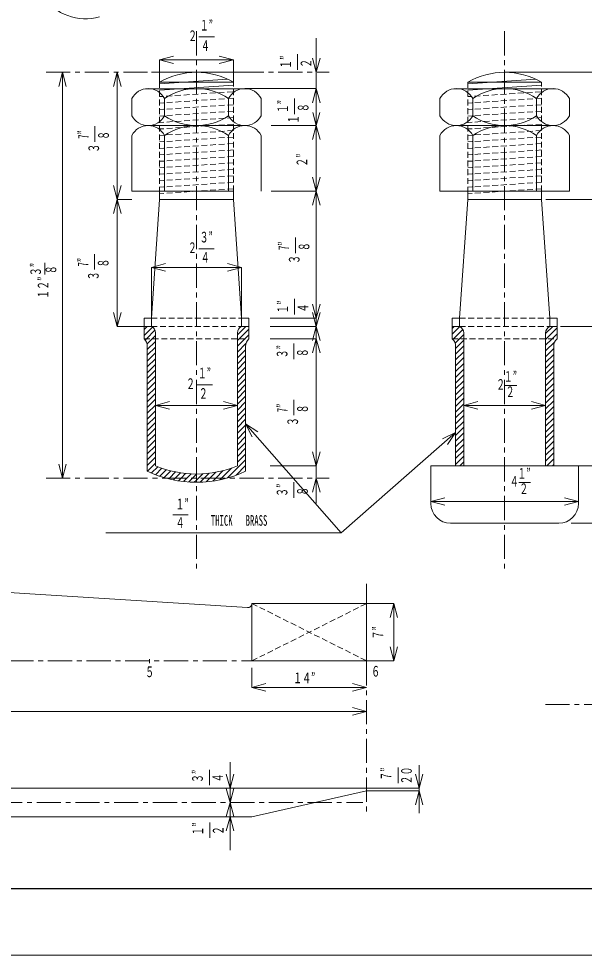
# Model space of a CAD drawing. Units: millimetres, scale not verified. Extents: x -6153 to 6153, y -4352 to 4352.
# Drawn here: x -902 to 851, y -4352 to -1451 of the extents above; entities that cross this region are included whole.
import ezdxf
from ezdxf.enums import TextEntityAlignment as Align

# ---------------------------------------------------------------- set-up
doc = ezdxf.new("R2010")
doc.units = ezdxf.units.MM
doc.header["$LTSCALE"] = 15
doc.linetypes.add('CHAIN1', pattern=[8, 5, -1, 1, -1])
doc.linetypes.add('DASHED1', pattern=[1.8, 1.2, -0.6])
for name, color, linetype, lineweight in [('0-0_0', 3, 'Continuous', 18), ('0-1_芯', 4, 'CHAIN1', 18), ('0-2_寸法', 2, 'Continuous', 18), ('0-F_枠', 3, 'Continuous', 18)]:
    doc.layers.add(name, color=color, linetype=linetype, lineweight=lineweight)
doc.styles.add('ＭＳ ゴシック', font='')
doc.styles.get('ＭＳ ゴシック').set_extended_font_data('MS Gothic')

msp = doc.modelspace()

# ---------------------------------------------------------------- linework, layer by layer
at = {"layer": '0-0_0'}
for p, q in [((-490.92, -1616.67), (-211.52, -1616.67)), ((-254.62, -1637.98), (-465.52, -1651.93)), ((-465.52, -1647.15), (-236.92, -1647.15)), ((700.83, -1637.98), (489.94, -1651.93)), ((489.94, -1647.15), (718.54, -1647.15)), ((-508.7, -1667.47), (-193.74, -1667.47)), ((-236.92, -1656.85), (-465.52, -1671.98)), ((446.76, -1667.47), (761.72, -1667.47)), ((718.54, -1656.85), (489.94, -1671.98)), ((-551.88, -1697.95), (-551.88, -1751.29)), ((-450.28, -1697.95), (-450.28, -1751.29)), ((-252.16, -1697.95), (-252.16, -1751.29)), ((-150.56, -1697.95), (-150.56, -1751.29)), ((403.58, -1697.95), (403.58, -1751.29)), ((505.18, -1697.95), (505.18, -1751.29)), ((703.3, -1697.95), (703.3, -1751.29)), ((804.9, -1697.95), (804.9, -1751.29)), ((-201.36, -1781.77), (-501.08, -1781.77)), ((761.72, -1781.77), (454.38, -1781.77)), ((-551.88, -1812.25), (-551.88, -1984.97)), ((-450.28, -1812.25), (-450.28, -1984.97)), ((-252.16, -1812.25), (-252.16, -1984.97)), ((-150.56, -1812.25), (-150.56, -1984.97)), ((403.58, -1812.25), (403.58, -1984.97)), ((505.18, -1812.25), (505.18, -1984.97)), ((703.3, -1812.25), (703.3, -1984.97)), ((804.9, -1812.25), (804.9, -1984.97)), ((-551.88, -1984.97), (-450.28, -1984.97)), ((-465.52, -1984.97), (-465.52, -2010.37)), ((-450.28, -1984.97), (-252.16, -1984.97)), ((-236.92, -1984.97), (-252.16, -1984.97)), ((-236.92, -1984.97), (-236.92, -2010.37)), ((403.58, -1984.97), (505.18, -1984.97)), ((489.94, -1984.97), (489.94, -2010.37)), ((505.18, -1984.97), (703.3, -1984.97)), ((804.9, -1984.97), (703.3, -1984.97)), ((718.54, -1984.97), (718.54, -2010.37)), ((-465.52, -2010.37), (-490.92, -2378.67)), ((-465.52, -2010.37), (-236.92, -2010.37)), ((-236.92, -2010.37), (-211.52, -2378.67)), ((489.94, -2010.37), (464.54, -2378.67)), ((489.94, -2010.37), (718.54, -2010.37)), ((718.54, -2010.37), (743.94, -2378.67)), ((-513.78, -2378.67), (-513.78, -2442.17)), ((-188.66, -2378.67), (-188.66, -2442.17)), ((441.68, -2378.67), (441.68, -2442.17)), ((766.8, -2378.67), (766.8, -2442.17)), ((-490.92, -2404.07), (-513.78, -2404.07)), ((-513.78, -2413.88), (-503.97, -2404.07)), ((-513.78, -2431.84), (-487.89, -2405.95)), ((-224.22, -2429.64), (-198.64, -2404.07)), ((-211.52, -2404.07), (-188.66, -2404.07)), ((464.54, -2404.07), (441.68, -2404.07)), ((441.68, -2410.33), (447.94, -2404.07)), ((441.68, -2428.29), (465.42, -2404.55)), ((731.24, -2426.09), (753.27, -2404.07)), ((743.94, -2404.07), (766.8, -2404.07)), ((-478.22, -2424.01), (-478.22, -2835.87)), ((-224.22, -2424.33), (-224.22, -2835.87)), ((-218.78, -2442.17), (-188.66, -2412.05)), ((-200.82, -2442.17), (-188.66, -2430.01)), ((477.24, -2424.01), (477.24, -2835.87)), ((731.24, -2424.33), (731.24, -2835.87)), ((733.13, -2442.17), (766.8, -2408.49)), ((751.09, -2442.17), (766.8, -2426.46)), ((-503.62, -2475.56), (-478.22, -2450.16)), ((-503.62, -2465.86), (-503.62, -2852.36)), ((-224.22, -2447.61), (-218.78, -2442.17)), ((-224.22, -2465.57), (-200.82, -2442.17)), ((-224.22, -2483.53), (-197.79, -2457.1)), ((-198.82, -2465.86), (-198.82, -2852.36)), ((451.84, -2472.01), (477.24, -2446.61)), ((451.84, -2489.97), (477.24, -2464.57)), ((451.84, -2465.86), (451.84, -2835.87)), ((731.24, -2444.05), (733.13, -2442.17)), ((731.24, -2462.02), (751.09, -2442.17)), ((731.24, -2479.98), (759.8, -2451.42)), ((756.64, -2465.86), (756.64, -2835.87)), ((-503.62, -2493.52), (-478.22, -2468.12)), ((-503.62, -2511.48), (-478.22, -2486.08)), ((-224.22, -2501.49), (-198.82, -2476.09)), ((-224.22, -2519.45), (-198.82, -2494.05)), ((451.84, -2507.93), (477.24, -2482.53)), ((731.24, -2497.94), (756.64, -2472.54)), ((731.24, -2515.9), (756.64, -2490.5)), ((-503.62, -2529.44), (-478.22, -2504.04)), ((-503.62, -2547.4), (-478.22, -2522)), ((-224.22, -2537.41), (-198.82, -2512.01)), ((451.84, -2525.89), (477.24, -2500.49)), ((451.84, -2543.85), (477.24, -2518.45)), ((731.24, -2533.86), (756.64, -2508.46)), ((-503.62, -2565.36), (-478.22, -2539.96)), ((-224.22, -2555.37), (-198.82, -2529.97)), ((-224.22, -2573.33), (-198.82, -2547.93)), ((451.84, -2561.81), (477.24, -2536.41)), ((731.24, -2551.82), (756.64, -2526.42)), ((731.24, -2569.78), (756.64, -2544.38)), ((-503.62, -2583.32), (-478.22, -2557.92)), ((-503.62, -2601.28), (-478.22, -2575.88)), ((-224.22, -2591.29), (-198.82, -2565.89)), ((451.84, -2579.77), (477.24, -2554.37)), ((451.84, -2597.73), (477.24, -2572.33)), ((731.24, -2587.74), (756.64, -2562.34)), ((731.24, -2605.7), (756.64, -2580.3)), ((-503.62, -2619.24), (-478.22, -2593.84)), ((-224.22, -2609.25), (-198.82, -2583.85)), ((-224.22, -2627.21), (-198.82, -2601.81)), ((451.84, -2615.69), (477.24, -2590.29)), ((451.84, -2633.65), (477.24, -2608.25)), ((731.24, -2623.66), (756.64, -2598.26)), ((-503.62, -2637.2), (-478.22, -2611.8)), ((-503.62, -2655.16), (-478.22, -2629.76)), ((-224.22, -2645.17), (-198.82, -2619.77)), ((-224.22, -2663.13), (-198.82, -2637.73)), ((451.84, -2651.61), (477.24, -2626.21)), ((731.24, -2641.62), (756.64, -2616.22)), ((731.24, -2659.58), (756.64, -2634.18)), ((-503.62, -2673.12), (-478.22, -2647.72)), ((-503.62, -2691.08), (-478.22, -2665.68)), ((-224.22, -2681.09), (-198.82, -2655.69)), ((451.84, -2669.57), (477.24, -2644.17)), ((451.84, -2687.53), (477.24, -2662.13)), ((731.24, -2677.54), (756.64, -2652.14)), ((-503.62, -2709.04), (-478.22, -2683.64)), ((-224.22, -2699.05), (-198.82, -2673.65)), ((-224.22, -2717.01), (-198.82, -2691.61)), ((451.84, -2705.49), (477.24, -2680.09)), ((451.84, -2723.45), (477.24, -2698.05)), ((731.24, -2695.5), (756.64, -2670.1)), ((731.24, -2713.46), (756.64, -2688.06)), ((-503.62, -2727.01), (-478.22, -2701.61)), ((-503.62, -2744.97), (-478.22, -2719.57)), ((-224.22, -2734.97), (-198.82, -2709.57)), ((451.84, -2741.42), (477.24, -2716.02)), ((731.24, -2731.42), (756.64, -2706.02)), ((731.24, -2749.38), (756.64, -2723.98)), ((-503.62, -2762.93), (-478.22, -2737.53)), ((-503.62, -2780.89), (-478.22, -2755.49)), ((-224.22, -2752.93), (-198.82, -2727.53)), ((-224.22, -2770.89), (-198.82, -2745.49)), ((451.84, -2759.38), (477.24, -2733.98)), ((451.84, -2777.34), (477.24, -2751.94)), ((731.24, -2767.34), (756.64, -2741.94)), ((-503.62, -2798.85), (-478.22, -2773.45)), ((-224.22, -2788.85), (-198.82, -2763.45)), ((-224.22, -2806.82), (-198.82, -2781.42)), ((451.84, -2795.3), (477.24, -2769.9)), ((731.24, -2785.3), (756.64, -2759.9)), ((731.24, -2803.26), (756.64, -2777.86)), ((-503.62, -2816.81), (-478.22, -2791.41)), ((-503.62, -2834.77), (-478.22, -2809.37)), ((-224.22, -2824.78), (-198.82, -2799.38)), ((451.84, -2813.26), (477.24, -2787.86)), ((451.84, -2831.22), (477.24, -2805.82)), ((731.24, -2821.23), (756.64, -2795.83)), ((734.56, -2835.87), (756.64, -2813.79)), ((-503.36, -2852.48), (-478.22, -2827.33)), ((-490.98, -2858.05), (-471.51, -2838.58)), ((-478.19, -2863.23), (-458.37, -2843.4)), ((-273.41, -2873.97), (-242.19, -2842.75)), ((-254.84, -2873.36), (-198.82, -2817.34)), ((-228.25, -2864.73), (-198.82, -2835.3)), ((375.64, -2835.87), (375.64, -2952.71)), ((375.64, -2835.87), (832.84, -2835.87)), ((465.15, -2835.87), (477.24, -2823.78)), ((752.52, -2835.87), (756.64, -2831.75)), ((832.84, -2835.87), (832.84, -2952.71)), ((-464.98, -2867.98), (-444.75, -2847.74)), ((-451.33, -2872.28), (-430.62, -2851.58)), ((-435.05, -2873.97), (-415.95, -2854.86)), ((-417.09, -2873.97), (-400.67, -2857.54)), ((-399.13, -2873.97), (-384.73, -2859.56)), ((-381.17, -2873.97), (-368.04, -2860.84)), ((-327.29, -2873.97), (-312.29, -2858.97)), ((-309.33, -2873.97), (-291.11, -2855.75)), ((-291.37, -2873.97), (-268.02, -2850.61)), ((-437.2, -2876.12), (-435.05, -2873.97)), ((-422.56, -2879.44), (-417.09, -2873.97)), ((-407.37, -2882.21), (-399.13, -2873.97)), ((-391.57, -2884.37), (-381.17, -2873.97)), ((-375.11, -2885.87), (-363.21, -2873.97)), ((-357.89, -2886.61), (-351.22, -2879.93)), ((-339.81, -2886.49), (-327.29, -2873.97)), ((-320.72, -2885.36), (-309.33, -2873.97)), ((-300.42, -2883.02), (-291.37, -2873.97)), ((-278.62, -2879.18), (-273.41, -2873.97)), ((436.6, -3013.67), (771.88, -3013.67)), ((-1351.25, -3202.67), (-192.87, -3275.01)), ((-179.27, -3440.14), (-179.27, -3262.34)), ((-179.27, -3262.34), (176.33, -3262.34)), ((176.33, -3262.34), (-179.27, -3262.34)), ((176.33, -3440.14), (176.33, -3262.34)), ((-179.27, -3440.14), (176.33, -3440.14)), ((-2860.09, -3834.13), (176.33, -3834.13)), ((-179.27, -3923.03), (176.33, -3843.02)), ((176.33, -3834.13), (176.33, -3843.02)), ((-2860.09, -3923.03), (-179.27, -3923.03))]:
    msp.add_line(p, q, dxfattribs=at)
at = {"layer": '0-0_0', "color": 1, "linetype": 'DASHED1'}
for p, q in [((-465.52, -1647.15), (-465.52, -1984.97)), ((-236.92, -1984.97), (-236.92, -1647.15)), ((489.94, -1647.15), (489.94, -1984.97)), ((718.54, -1984.97), (718.54, -1647.15)), ((-238.24, -1676.98), (-465.52, -1692.02)), ((717.22, -1676.98), (489.94, -1692.02)), ((-236.92, -1696.94), (-465.52, -1712.07)), ((718.54, -1696.94), (489.94, -1712.07)), ((-236.92, -1716.98), (-465.52, -1732.11)), ((-236.92, -1737.03), (-465.52, -1752.15)), ((718.54, -1716.98), (489.94, -1732.11)), ((718.54, -1737.03), (489.94, -1752.15)), ((-236.92, -1757.07), (-465.52, -1772.2)), ((718.54, -1757.07), (489.94, -1772.2)), ((-236.92, -1777.12), (-465.52, -1792.24)), ((-236.92, -1797.16), (-465.52, -1812.28)), ((718.54, -1777.12), (489.94, -1792.24)), ((718.54, -1797.16), (489.94, -1812.28)), ((-236.92, -1817.2), (-465.52, -1832.33)), ((718.54, -1817.2), (489.94, -1832.33)), ((-236.92, -1837.25), (-465.52, -1852.37)), ((718.54, -1837.25), (489.94, -1852.37)), ((-236.92, -1857.29), (-465.52, -1872.41)), ((-236.92, -1877.33), (-465.52, -1892.46)), ((718.54, -1857.29), (489.94, -1872.41)), ((718.54, -1877.33), (489.94, -1892.46)), ((-236.92, -1897.38), (-465.52, -1912.5)), ((718.54, -1897.38), (489.94, -1912.5)), ((-236.92, -1917.42), (-465.52, -1932.55)), ((-236.92, -1937.47), (-465.52, -1952.59)), ((718.54, -1917.42), (489.94, -1932.55)), ((718.54, -1937.47), (489.94, -1952.59)), ((-236.92, -1957.51), (-465.52, -1972.63)), ((718.54, -1957.51), (489.94, -1972.63)), ((-236.92, -1977.55), (-465.52, -1992.68)), ((718.54, -1977.55), (489.94, -1992.68)), ((-490.92, -2378.67), (-211.52, -2378.67)), ((464.54, -2378.67), (743.94, -2378.67)), ((-490.92, -2404.07), (-211.52, -2404.07)), ((464.54, -2404.07), (743.94, -2404.07)), ((-513.78, -2442.17), (-188.66, -2442.17)), ((441.68, -2442.17), (766.8, -2442.17)), ((-179.27, -3440.14), (176.33, -3262.34)), ((-179.27, -3262.34), (176.33, -3440.14))]:
    msp.add_line(p, q, dxfattribs=at)
at = {"layer": '0-0_0'}
for points in [[(-490.92, -2404.07), (-490.92, -2378.67), (-513.78, -2378.67)], [(-211.52, -2404.07), (-211.52, -2378.67), (-188.66, -2378.67)], [(464.54, -2404.07), (464.54, -2378.67), (441.68, -2378.67)], [(743.94, -2404.07), (743.94, -2378.67), (766.8, -2378.67)], [(-510.1, -2446.12), (-506.15, -2442.17), (-479.99, -2416.01)], [(-504.34, -2458.32), (-488.19, -2442.17), (-478.22, -2432.2)], [(443.73, -2444.2), (445.76, -2442.17), (474.31, -2413.61)], [(450.35, -2455.53), (463.72, -2442.17), (477.24, -2428.65)], [(-363.21, -2873.97), (-351.22, -2861.97), (-350.51, -2861.27)], [(-351.22, -2879.93), (-345.25, -2873.97), (-331.99, -2860.71)]]:
    msp.add_lwpolyline(points, dxfattribs=at)
for centre, radius, start, end in [((-695.84, -1290.77), 159.97, 214.13673, 286.0699), ((-351.22, -1846.22), 229.55, 60.13717, 119.86283), ((604.24, -1846.22), 229.55, 60.13717, 119.86283), ((-501.08, -1724.09), 57.13, 27.2296, 152.7704), ((-351.22, -1841.9), 174.74, 55.46658, 124.53342), ((-201.36, -1724.09), 57.13, 27.2296, 152.7704), ((454.38, -1724.09), 57.13, 27.2296, 152.7704), ((604.24, -1841.9), 174.74, 55.46658, 124.53342), ((754.1, -1724.09), 57.13, 27.2296, 152.7704), ((-501.08, -1724.2), 57.57, 208.07249, 331.92751), ((-351.22, -1605.56), 176.21, 235.79454, 304.20546), ((-201.36, -1724.2), 57.57, 208.07249, 331.92751), ((454.38, -1724.2), 57.57, 208.07249, 331.92751), ((604.24, -1605.56), 176.21, 235.79454, 304.20546), ((754.1, -1724.2), 57.57, 208.07249, 331.92751), ((-501.08, -1839.34), 57.57, 28.07249, 151.92751), ((-351.22, -1957.98), 176.21, 55.79454, 124.20546), ((-201.36, -1839.34), 57.57, 28.07249, 151.92751), ((454.38, -1839.34), 57.57, 28.07249, 151.92751), ((604.24, -1957.98), 176.21, 55.79454, 124.20546), ((754.1, -1839.34), 57.57, 28.07249, 151.92751), ((-501.83, -2425.02), 23.62, 1.67967, 62.48729), ((-200.6, -2425.02), 23.62, 117.51271, 178.32033), ((453.63, -2425.02), 23.62, 1.67967, 62.48729), ((754.85, -2425.02), 23.62, 117.51271, 178.32033), ((-534.35, -2465.02), 30.75, 358.4247, 47.99771), ((-168.08, -2465.02), 30.75, 132.00229, 181.5753), ((421.11, -2465.02), 30.75, 358.4247, 47.99771), ((787.37, -2465.02), 30.75, 132.00229, 181.5753), ((-351.22, -2531.07), 330.2, 247.38014, 292.61986), ((-351.22, -2531.07), 355.6, 244.62307, 295.37693), ((436.6, -2952.71), 60.96, 180, 270), ((771.88, -2952.71), 60.96, 270, 0), ((-191.97, -3262.34), 12.7, 265.93704, 0)]:
    msp.add_arc(centre, radius, start, end, dxfattribs=at)
at = {"layer": '0-1_芯'}
for p, q in [((-351.22, -1489.3), (-351.22, -3155.23)), ((604.24, -1489.3), (604.24, -3155.23)), ((-817.54, -1616.67), (59.86, -1616.67)), ((-817.54, -2873.97), (59.86, -2873.97)), ((176.33, -3201.49), (176.33, -3916.75)), ((-4171.92, -3440.14), (176.33, -3440.14)), ((-497.04, -3434.56), (-497.04, -3447.28)), ((730.53, -3575.15), (3666.98, -3575.15)), ((-3606.5, -3878.58), (164.67, -3878.58))]:
    msp.add_line(p, q, dxfattribs=at)
at = {"layer": '0-2_寸法'}
for p, q in [((-343.72, -1507.11), (-295.63, -1507.11)), ((20.32, -1616.67), (20.32, -1510.55)), ((-465.52, -1577.82), (-422.05, -1566.17)), ((-236.92, -1577.82), (-280.38, -1566.17)), ((-38.43, -1608.55), (-38.43, -1560.46)), ((-465.52, -1647.15), (-465.52, -1577.82)), ((-465.52, -1577.82), (-236.92, -1577.82)), ((-465.52, -1577.82), (-422.05, -1589.46)), ((-236.92, -1577.82), (-280.38, -1589.46)), ((-236.92, -1647.15), (-236.92, -1577.82)), ((20.32, -1616.67), (8.67, -1573.2)), ((20.32, -1616.67), (31.96, -1573.2)), ((-766.46, -1616.67), (-778.1, -1660.14)), ((-766.46, -1616.67), (-766.46, -2873.97)), ((-766.46, -1616.67), (-754.81, -1660.14)), ((-596.57, -1616.67), (-608.22, -1660.14)), ((-596.57, -2010.37), (-596.57, -1616.67)), ((-596.57, -1616.67), (-584.92, -1660.14)), ((20.32, -1666.96), (20.32, -1616.67)), ((604.24, -1616.67), (1016.6, -1616.67)), ((-201.36, -1666.96), (20.32, -1666.96)), ((20.32, -1666.96), (8.32, -1711.73)), ((20.32, -1666.96), (32.31, -1711.73)), ((20.32, -1781.77), (20.32, -1666.96)), ((-47.18, -1746.21), (-47.18, -1698.12)), ((20.32, -1781.77), (9.32, -1740.74)), ((20.32, -1781.77), (31.31, -1740.74)), ((-666.01, -1832.12), (-666.01, -1784.03)), ((-119.51, -1781.77), (20.32, -1781.77)), ((-119.51, -1781.77), (20.32, -1781.77)), ((20.32, -1781.77), (8.67, -1825.24)), ((20.32, -1781.77), (20.32, -1984.97)), ((20.32, -1781.77), (31.96, -1825.24)), ((20.32, -1984.97), (8.67, -1941.5)), ((20.32, -1984.97), (31.96, -1941.5)), ((-596.57, -2010.37), (-608.22, -1966.9)), ((-596.57, -2010.37), (-584.92, -1966.9)), ((-119.51, -1984.97), (20.32, -1984.97)), ((-119.51, -1984.97), (20.32, -1984.97)), ((-119.51, -1984.97), (20.32, -1984.97)), ((20.32, -1984.97), (8.67, -2028.44)), ((20.32, -2378.67), (20.32, -1984.97)), ((20.32, -1984.97), (31.96, -2028.44)), ((-596.57, -2010.37), (-608.22, -2053.84)), ((-551.88, -2010.37), (-596.57, -2010.37)), ((-596.57, -2010.37), (-596.57, -2404.07)), ((-596.57, -2010.37), (-584.92, -2053.84)), ((731.61, -2010.37), (1016.6, -2010.37)), ((832.84, -2010.37), (1016.6, -2010.37)), ((-44.44, -2176.89), (-44.44, -2128.8)), ((-344.24, -2163.67), (-296.15, -2163.67)), ((-667.13, -2227.72), (-667.13, -2179.63)), ((-821.45, -2243.51), (-821.45, -2207.44)), ((-490.92, -2221.05), (-447.45, -2209.41)), ((-490.92, -2378.67), (-490.92, -2221.05)), ((-490.92, -2221.05), (-211.52, -2221.05)), ((-490.92, -2221.05), (-447.45, -2232.7)), ((-211.52, -2221.05), (-254.98, -2209.41)), ((-211.52, -2221.05), (-254.98, -2232.7)), ((-211.52, -2378.67), (-211.52, -2221.05)), ((-47.54, -2367.05), (-47.54, -2318.96)), ((20.32, -2378.67), (8.67, -2335.2)), ((20.32, -2378.67), (31.96, -2335.2)), ((-596.57, -2404.07), (-608.22, -2360.6)), ((-596.57, -2404.07), (-584.92, -2360.6)), ((-122.62, -2378.67), (20.32, -2378.67)), ((-122.62, -2378.67), (20.32, -2378.67)), ((20.32, -2404.07), (8.67, -2360.6)), ((20.32, -2404.07), (31.96, -2360.6)), ((-513.78, -2404.07), (-596.57, -2404.07)), ((-122.62, -2404.07), (20.32, -2404.07)), ((-122.62, -2404.07), (20.32, -2404.07)), ((20.32, -2404.07), (8.67, -2447.54)), ((20.32, -2404.07), (31.96, -2447.54)), ((777.55, -2404.07), (1016.6, -2404.07)), ((777.55, -2404.07), (1016.6, -2404.07)), ((-122.62, -2442.17), (20.32, -2442.17)), ((-122.62, -2442.17), (20.32, -2442.17)), ((-49.39, -2505.46), (-49.39, -2457.37)), ((20.32, -2442.17), (8.67, -2485.64)), ((20.32, -2835.87), (20.32, -2442.17)), ((20.32, -2442.17), (31.96, -2485.64)), ((-349.99, -2585.01), (-301.9, -2585.01)), ((606.27, -2587.31), (642.34, -2587.31)), ((-478.22, -2648.54), (-434.75, -2636.89)), ((-224.22, -2648.54), (-267.68, -2636.89)), ((-49.18, -2679.36), (-49.18, -2631.27)), ((477.24, -2648.54), (520.71, -2636.89)), ((731.24, -2648.54), (687.77, -2636.89)), ((-478.22, -2648.54), (-224.22, -2648.54)), ((-478.22, -2648.54), (-434.75, -2660.19)), ((-224.22, -2648.54), (-267.68, -2660.19)), ((477.24, -2648.54), (731.24, -2648.54)), ((477.24, -2648.54), (520.71, -2660.19)), ((731.24, -2648.54), (687.77, -2660.19)), ((97.82, -3043.75), (-198.82, -2705.26)), ((-198.82, -2705.26), (-161.41, -2730.27)), ((-198.82, -2705.26), (-178.93, -2745.62)), ((451.84, -2732.38), (97.82, -3043.75)), ((451.84, -2732.38), (411.51, -2752.34)), ((451.84, -2732.38), (426.89, -2769.83)), ((20.32, -2835.87), (8.67, -2792.4)), ((20.32, -2835.87), (31.96, -2792.4)), ((-766.46, -2873.97), (-778.1, -2830.5)), ((-766.46, -2873.97), (-754.81, -2830.5)), ((-122.62, -2835.87), (20.32, -2835.87)), ((-122.62, -2835.87), (20.32, -2835.87)), ((832.84, -2835.87), (1016.6, -2835.87)), ((832.84, -2835.87), (1016.6, -2835.87)), ((-49.39, -2934.67), (-49.39, -2886.58)), ((20.32, -2873.97), (8.67, -2917.44)), ((20.32, -2873.97), (20.32, -2951.88)), ((648.47, -2887.56), (684.54, -2887.56)), ((375.64, -2946.45), (419.11, -2934.8)), ((832.84, -2946.45), (375.64, -2946.45)), ((375.64, -2946.45), (419.11, -2958.09)), ((832.84, -2946.45), (789.37, -2934.8)), ((832.84, -2946.45), (789.37, -2958.09)), ((-424.81, -2988.01), (-376.72, -2988.01)), ((810.01, -3013.67), (1016.6, -3013.67)), ((97.82, -3043.75), (-632.37, -3043.75)), ((176.33, -3262.34), (260.81, -3262.34)), ((260.81, -3262.34), (249.16, -3305.81)), ((260.81, -3262.34), (260.81, -3440.14)), ((260.81, -3262.34), (272.46, -3305.81)), ((260.81, -3440.14), (249.16, -3396.67)), ((260.81, -3440.14), (272.46, -3396.67)), ((176.33, -3440.14), (260.81, -3440.14)), ((-179.27, -3522.31), (-179.27, -3461.73)), ((-179.27, -3522.31), (-135.8, -3510.66)), ((176.33, -3522.31), (132.87, -3510.66)), ((-179.27, -3522.31), (176.33, -3522.31)), ((-179.27, -3522.31), (-135.8, -3533.96)), ((176.33, -3522.31), (132.87, -3533.96)), ((176.33, -3596.69), (132.87, -3585.04)), ((-247.04, -3834.13), (-247.04, -3753.95)), ((273.91, -3818.49), (273.91, -3770.4)), ((339.23, -3834.13), (339.23, -3763.15)), ((-310.93, -3825.59), (-310.93, -3777.5)), ((-247.04, -3834.13), (-258.68, -3790.67)), ((-247.04, -3834.13), (-235.39, -3790.67)), ((339.23, -3834.13), (327.58, -3790.67)), ((339.23, -3834.13), (350.87, -3790.67)), ((-247.04, -3878.58), (-258.68, -3835.12)), ((-247.04, -3834.13), (-247.04, -3878.58)), ((-247.04, -3878.58), (-235.39, -3835.12)), ((176.33, -3834.13), (339.23, -3834.13)), ((176.33, -3843.02), (339.23, -3843.02)), ((339.23, -3843.02), (327.58, -3886.49)), ((339.23, -3834.13), (339.23, -3843.02)), ((339.23, -3843.02), (350.87, -3886.49)), ((339.23, -3843.02), (339.23, -3911.54)), ((-247.04, -3878.58), (-258.68, -3922.05)), ((-247.04, -3878.58), (-247.04, -3923.03)), ((-247.04, -3878.58), (-235.39, -3922.05)), ((-309.85, -3988.68), (-309.85, -3940.59)), ((-247.04, -3923.03), (-258.68, -3966.5)), ((-247.04, -3923.03), (-247.04, -4026.85)), ((-247.04, -3923.03), (-235.39, -3966.5))]:
    msp.add_line(p, q, dxfattribs=at)
for points in [[(20.32, -2378.67), (20.32, -2404.07), (20.32, -2442.17)], [(20.32, -2835.87), (20.32, -2873.97), (31.96, -2917.44)], [(-3341.57, -3596.69), (176.33, -3596.69), (132.87, -3608.34)]]:
    msp.add_lwpolyline(points, dxfattribs=at)
at = {"layer": '0-F_枠'}
msp.add_lwpolyline([(-6153.08, -4352.17), (6153.08, -4352.17), (6153.08, 4352.17)], dxfattribs=at)
at = {"layer": '0-F_枠', "lineweight": 25}
msp.add_lwpolyline([(-5946.08, -4145.17), (5945.97, -4145.17), (5945.97, 4145.17)], dxfattribs=at)

# ---------------------------------------------------------------- texts
at = {"layer": '0-2_寸法', "style": 'ＭＳ ゴシック', "width": 0.6}
for s, p in [('１”', (-340.95, -1497.19)), ('２', (-377.09, -1529.83)), ('４', (-337.59, -1560.22)), ('３”', (-341.47, -2153.75)), ('２', (-377.61, -2186.4)), ('４', (-338.11, -2216.78)), ('１”', (-347.22, -2575.09)), ('１”', (601.6, -2585.49)), ('２', (-383.36, -2607.73)), ('２', (577.87, -2609.97)), ('２', (-343.86, -2638.12)), ('２', (607.49, -2632.77)), ('１”', (643.8, -2885.74)), ('４', (620.07, -2910.23)), ('２', (649.7, -2933.02)), ('１”', (-416.05, -2980.52)), (' THICK   BRASS', (-320.06, -3031.51)), ('４', (-416.05, -3038.04)), ('５', (-510.04, -3500.42)), ('１４”', (-51.41, -3519.18)), ('６', (190.37, -3498.66))]:
    msp.add_text(s, height=32.99, dxfattribs=at).set_placement(p, align=Align.BOTTOM_LEFT)
for s, p in [('１”', (-48.35, -1605.78)), ('２', (14.68, -1602.43)), ('１”', (-57.1, -1743.44)), ('８', (5.93, -1740.08)), ('１', (-24.44, -1776.32)), ('7”', (-675.93, -1822.6)), ('８', (-612.91, -1825.99)), ('３', (-643.29, -1865.49)), ('２”', (2.14, -1909.06)), ('7”', (-54.36, -2167.37)), ('８', (8.66, -2170.76)), ('7”', (-677.05, -2218.2)), ('８', (-614.02, -2221.59)), ('３', (-21.72, -2210.26)), ('３”', (-823.27, -2248.18)), ('８', (-776, -2242.29)), ('１２”', (-800.12, -2318.24)), ('３', (-644.41, -2261.09)), ('１”', (-57.46, -2364.27)), ('４', (5.57, -2360.92)), ('３”', (-59.31, -2502.69)), ('８', (3.72, -2499.33)), ('7”', (-59.1, -2669.84)), ('８', (3.93, -2673.23)), ('３', (-26.46, -2712.73)), ('３”', (-59.31, -2931.9)), ('８', (3.72, -2928.54)), ('７”', (237.49, -3373.54)), ('３”', (-321.6, -3818.3)), ('４', (-258.58, -3816.43)), ('７”', (263.24, -3811.2)), ('２０', (326.26, -3822.86)), ('１”', (-320.52, -3981.38)), ('２', (-257.5, -3979.52))]:
    msp.add_text(s, height=32.99, rotation=90, dxfattribs=at).set_placement(p, align=Align.BOTTOM_LEFT)

doc.saveas('drawing.dxf')
